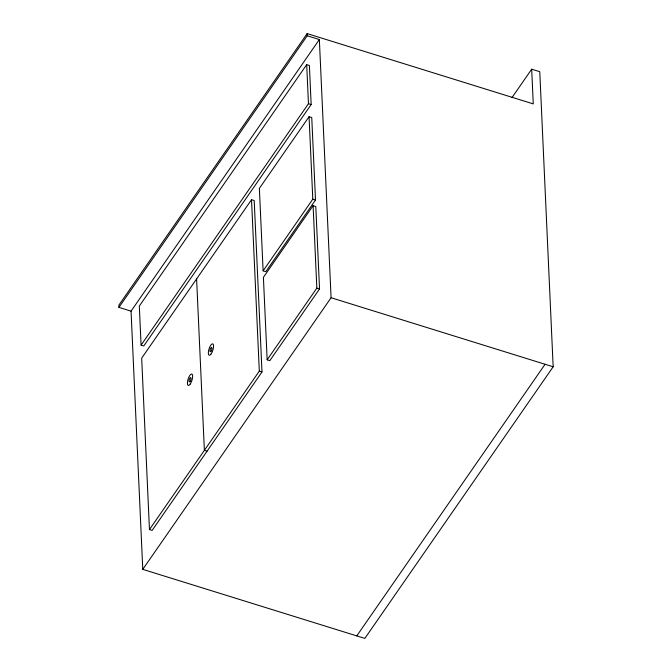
<?xml version="1.0" encoding="UTF-8"?>
<svg xmlns="http://www.w3.org/2000/svg" width="672" height="672" viewBox="0 0 672 672"><rect width="100%" height="100%" fill="white"/><g stroke="black" fill="none" stroke-linecap="round" stroke-linejoin="round"><path stroke-width="1.01" d="M531.686 69.182L533.266 103.9L307.146 33.6L118.835 305.214L118.936 307.39L131.048 311.153L142.775 569.36L364.854 638.4L553.165 366.786L539.767 71.694L531.686 69.182L511.963 97.633M118.936 307.39L307.238 35.767L307.146 33.6M131.048 311.153L319.351 39.539L307.238 35.767M306.692 64.638L139.314 306.071L141.086 345.131L143.774 345.971L311.161 104.53L309.389 65.478L306.692 64.638L308.465 103.698L141.086 345.131M251.521 199.71L141.674 358.151L149.461 529.561L152.149 530.401L261.996 371.96L254.209 200.542L251.521 199.71L259.308 371.12L149.461 529.561M309.061 116.71L259.367 188.387L263.113 270.841L265.801 271.681L315.496 200.004L311.749 117.55L309.061 116.71L312.799 199.164L263.113 270.841M313.102 205.674L263.407 277.351L267.154 359.806L269.842 360.637L319.536 288.96L315.79 206.514L313.102 205.674L316.84 288.128L267.154 359.806M142.775 569.36L331.078 297.738L319.351 39.539M356.782 635.888L545.084 364.274M308.465 103.698L311.161 104.53M312.799 199.164L315.496 200.004M316.84 288.128L319.536 288.96M331.078 297.738L553.165 366.786M259.308 371.12L261.996 371.96M207.077 451.181L204.38 450.341L196.602 278.93M190.226 384.065A5.989 2.016 -72.7 0 0 192.192 374.287A5.989 2.016 -72.7 0 0 187.664 380.822A5.989 2.016 -72.7 0 0 190.226 384.065M211.151 353.884A5.989 2.016 -72.7 0 0 213.116 344.106A5.989 2.016 -72.7 0 0 208.589 350.641A5.989 2.016 -72.7 0 0 211.151 353.884M190.1 381.352A2.243 0.756 -72.7 0 0 190.84 377.689A2.243 0.756 -72.7 0 0 189.143 380.134A2.243 0.756 -72.7 0 0 190.1 381.352M211.025 351.17A2.243 0.756 -72.7 0 0 211.764 347.508A2.243 0.756 -72.7 0 0 210.067 349.961A2.243 0.756 -72.7 0 0 211.025 351.17"/></g></svg>
